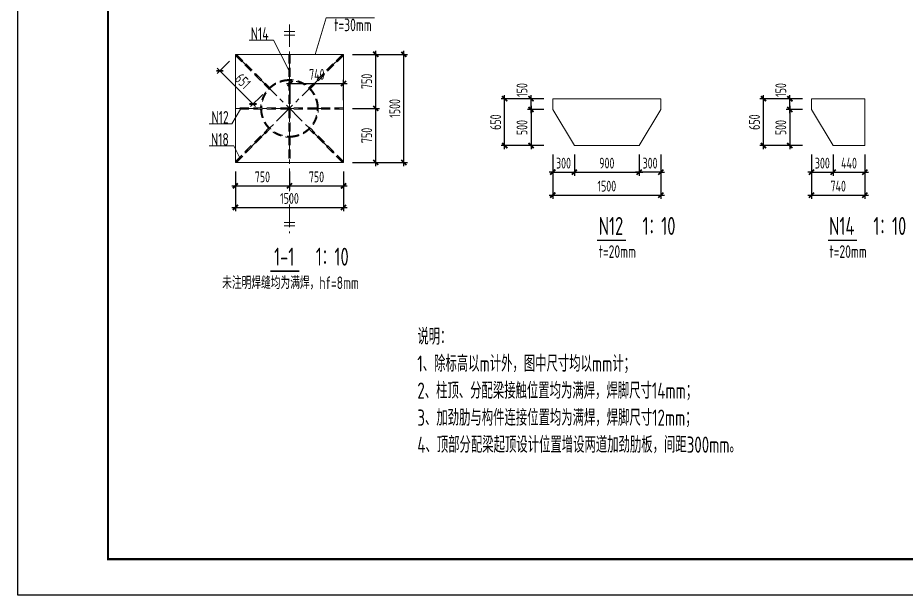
# Model space of a CAD drawing. Extents: x -2876908 to 633791, y -1383861 to 872234.
# Drawn here: x -579604 to -456389, y -432620 to -352479 of the extents above; entities that cross this region are included whole.
import ezdxf
from ezdxf.enums import TextEntityAlignment as Align

# ---------------------------------------------------------------- set-up
doc = ezdxf.new("R2010")
doc.units = 0
doc.header["$LTSCALE"] = 5
doc.header["$MEASUREMENT"] = 0
doc.linetypes.add('CENTER', pattern=[2, 1.25, -0.25, 0.25, -0.25])
doc.linetypes.add('DASHED', pattern=[0.75, 0.5, -0.25])
doc.layers.get('0').update_dxf_attribs({"linetype": 'CONTINUOUS', "lineweight": 25})
doc.layers.get('DEFPOINTS').update_dxf_attribs({"color": 35, "linetype": 'CONTINUOUS', "lineweight": 13})
for name, color, linetype, lineweight in [('1粗实线', 1, 'CONTINUOUS', 30), ('3中心线', 6, 'CENTER', 18), ('4虚线', 2, 'DASHED', 18), ('5标注', 3, 'CONTINUOUS', 15), ('6文本', 7, 'CONTINUOUS', 15), ('8轮廓线', 4, 'CONTINUOUS', 15), ('DIM', 3, 'CONTINUOUS', 0), ('HFZT', 5, 'CONTINUOUS', 15), ('THIN', 7, 'CONTINUOUS', 0)]:
    doc.layers.add(name, color=color, linetype=linetype, lineweight=lineweight)
doc.layers.add('M_Dim', color=3, linetype='CONTINUOUS')
doc.styles.add('TSSD_Dimension', font='tssdeng.shx', dxfattribs={"width": 0.7, "bigfont": 'hztxt.shx'})
doc.styles.add('TSSD_NORM', font='tssdeng.shx', dxfattribs={"width": 0.7, "bigfont": 'hztxt.shx'})
doc.dimstyles.new('TSSD_100_100', dxfattribs={"dimtxt": 300, "dimasz": 100, "dimexe": 100, "dimexo": 250, "dimgap": 100, "dimtad": 1, "dimdec": 0, "dimzin": 0, "dimdsep": 46, "dimtxsty": 'TSSD_Dimension', "dimblk": 'ARCHTICK', "dimblk1": 'ARCHTICK', "dimblk2": 'ARCHTICK', "dimcen": 0, "dimdle": 100, "dimclrt": 7, "dimadec": 0, "dimazin": 0, "dimtfac": 1, "dimtdec": 0, "dimtix": 1, "dimtmove": 2, "dimatfit": 3, "dimfxl": 1, "dimtolj": 1, "dimtzin": 0, "dimarcsym": 0})

# ---------------------------------------------------------------- blocks, each defined once
blk = doc.blocks.new('施工设计图框')
at = {"color": 7, "linetype": 'Continuous'}
blk.add_lwpolyline([(-395.5, -13.5), (-395.5, 283.5), (24.5, 283.5), (24.5, -13.5), (-395.5, -13.5)], dxfattribs=at)
at = {"layer": '1粗实线', "color": 7, "linetype": 'Continuous', "const_width": 0.6}
blk.add_lwpolyline([(-370.5, -3.5), (-370.5, 273.5), (14.5, 273.5), (14.5, -3.5), (-370.5, -3.5)], dxfattribs=at)
at = {"layer": 'HFZT', "color": 2, "style": 'TSSD_NORM', "width": 0.7}
for tag, height, p in [('比例尺', 2.5, (7.25, 17.5)), ('图名', 4, (-76.24, 0.75)), ('图号', 2.5, (-20.49, 3.5)), ('日期', 2.5, (7.25, 3.5))]:
    blk.add_attdef(tag, text='', height=height, dxfattribs=at).set_placement(p, align=Align.MIDDLE)
blk = doc.blocks.new('_ArchTick')
at = {"color": 0, "linetype": 'ByBlock', "const_width": 0.5}
blk.add_lwpolyline([(-0.71, -0.71), (0.71, 0.71)], dxfattribs=at)
blk = doc.blocks.new('*D338')
at = {"layer": 'DEFPOINTS', "color": 0, "transparency": 16777216}
for p in [(-549426, -372558), (-541926, -372558), (-541926, -375812)]:
    blk.add_point(p, dxfattribs=at)
at = {"layer": 'DIM', "color": 0, "lineweight": -2, "transparency": 16777216}
for p, q in [((-549426, -373808), (-549426, -376312)), ((-541926, -373808), (-541926, -376312)), ((-549926, -375812), (-541426, -375812))]:
    blk.add_line(p, q, dxfattribs=at)
at = {"layer": 'DIM', "color": 0, "lineweight": -2, "transparency": 16777216, "xscale": 500, "yscale": 500, "zscale": 500, "rotation": 180}
blk.add_blockref('_ArchTick', (-549426, -375812), dxfattribs=at)
at = {"layer": 'DIM', "color": 0, "lineweight": -2, "transparency": 16777216, "xscale": 500, "yscale": 500, "zscale": 500}
blk.add_blockref('_ArchTick', (-541926, -375812), dxfattribs=at)
at = {"layer": 'DIM', "color": 7, "transparency": 16777216, "insert": (-545676, -374562), "char_height": 1500, "attachment_point": 5, "style": 'TSSD_Dimension'}
blk.add_mtext('\\A1;750', dxfattribs=at)
blk = doc.blocks.new('*D339')
at = {"layer": 'DEFPOINTS', "color": 0, "transparency": 16777216}
for p in [(-541926, -372558), (-534426, -372558), (-534426, -375812)]:
    blk.add_point(p, dxfattribs=at)
at = {"layer": 'DIM', "color": 0, "lineweight": -2, "transparency": 16777216}
for p, q in [((-541926, -373808), (-541926, -376312)), ((-534426, -373808), (-534426, -376312)), ((-542426, -375812), (-533926, -375812))]:
    blk.add_line(p, q, dxfattribs=at)
at = {"layer": 'DIM', "color": 0, "lineweight": -2, "transparency": 16777216, "xscale": 500, "yscale": 500, "zscale": 500, "rotation": 180}
blk.add_blockref('_ArchTick', (-541926, -375812), dxfattribs=at)
at = {"layer": 'DIM', "color": 0, "lineweight": -2, "transparency": 16777216, "xscale": 500, "yscale": 500, "zscale": 500}
blk.add_blockref('_ArchTick', (-534426, -375812), dxfattribs=at)
at = {"layer": 'DIM', "color": 7, "transparency": 16777216, "insert": (-538176, -374562), "char_height": 1500, "attachment_point": 5, "style": 'TSSD_Dimension'}
blk.add_mtext('\\A1;750', dxfattribs=at)
blk = doc.blocks.new('*D340')
at = {"layer": 'DEFPOINTS', "color": 0, "transparency": 16777216}
for p in [(-549426, -372558), (-534426, -372558), (-534426, -378806)]:
    blk.add_point(p, dxfattribs=at)
at = {"layer": 'DIM', "color": 0, "lineweight": -2, "transparency": 16777216}
for p, q in [((-549426, -373808), (-549426, -379306)), ((-534426, -373808), (-534426, -379306)), ((-549926, -378806), (-533926, -378806))]:
    blk.add_line(p, q, dxfattribs=at)
at = {"layer": 'DIM', "color": 0, "lineweight": -2, "transparency": 16777216, "xscale": 500, "yscale": 500, "zscale": 500, "rotation": 180}
blk.add_blockref('_ArchTick', (-549426, -378806), dxfattribs=at)
at = {"layer": 'DIM', "color": 0, "lineweight": -2, "transparency": 16777216, "xscale": 500, "yscale": 500, "zscale": 500}
blk.add_blockref('_ArchTick', (-534426, -378806), dxfattribs=at)
at = {"layer": 'DIM', "color": 7, "transparency": 16777216, "insert": (-541926, -377556), "char_height": 1500, "attachment_point": 5, "style": 'TSSD_Dimension'}
blk.add_mtext('\\A1;1500', dxfattribs=at)
blk = doc.blocks.new('*D341')
at = {"layer": 'DEFPOINTS', "color": 0, "transparency": 16777216}
for p in [(-534426, -365058), (-529956, -365058), (-534426, -372558)]:
    blk.add_point(p, dxfattribs=at)
at = {"layer": 'DIM', "color": 0, "lineweight": -2, "transparency": 16777216}
for p, q in [((-529956, -373058), (-529956, -364558)), ((-533176, -365058), (-529456, -365058)), ((-533176, -372558), (-529456, -372558))]:
    blk.add_line(p, q, dxfattribs=at)
at = {"layer": 'DIM', "color": 0, "lineweight": -2, "transparency": 16777216, "xscale": 500, "yscale": 500, "zscale": 500}
for p, rotation in [((-529956, -365058), 90), ((-529956, -372558), 270)]:
    blk.add_blockref('_ArchTick', p, dxfattribs=dict(at, rotation=rotation))
at = {"layer": 'DIM', "color": 7, "transparency": 16777216, "insert": (-531206, -368808), "char_height": 1500, "attachment_point": 5, "rotation": 90, "style": 'TSSD_Dimension'}
blk.add_mtext('\\A1;750', dxfattribs=at)
blk = doc.blocks.new('*D342')
at = {"layer": 'DEFPOINTS', "color": 0, "transparency": 16777216}
for p in [(-534426, -357558), (-529956, -357558), (-534426, -365058)]:
    blk.add_point(p, dxfattribs=at)
at = {"layer": 'DIM', "color": 0, "lineweight": -2, "transparency": 16777216}
for p, q in [((-529956, -365558), (-529956, -357058)), ((-533176, -357558), (-529456, -357558)), ((-533176, -365058), (-529456, -365058))]:
    blk.add_line(p, q, dxfattribs=at)
at = {"layer": 'DIM', "color": 0, "lineweight": -2, "transparency": 16777216, "xscale": 500, "yscale": 500, "zscale": 500}
for p, rotation in [((-529956, -357558), 90), ((-529956, -365058), 270)]:
    blk.add_blockref('_ArchTick', p, dxfattribs=dict(at, rotation=rotation))
at = {"layer": 'DIM', "color": 7, "transparency": 16777216, "insert": (-531206, -361308), "char_height": 1500, "attachment_point": 5, "rotation": 90, "style": 'TSSD_Dimension'}
blk.add_mtext('\\A1;750', dxfattribs=at)
blk = doc.blocks.new('*D343')
at = {"layer": 'DEFPOINTS', "color": 0, "transparency": 16777216}
for p in [(-534426, -357558), (-526067, -357558), (-534426, -372558)]:
    blk.add_point(p, dxfattribs=at)
at = {"layer": 'DIM', "color": 0, "lineweight": -2, "transparency": 16777216}
for p, q in [((-526067, -373058), (-526067, -357058)), ((-533176, -357558), (-525567, -357558)), ((-533176, -372558), (-525567, -372558))]:
    blk.add_line(p, q, dxfattribs=at)
at = {"layer": 'DIM', "color": 0, "lineweight": -2, "transparency": 16777216, "xscale": 500, "yscale": 500, "zscale": 500}
for p, rotation in [((-526067, -357558), 90), ((-526067, -372558), 270)]:
    blk.add_blockref('_ArchTick', p, dxfattribs=dict(at, rotation=rotation))
at = {"layer": 'DIM', "color": 7, "transparency": 16777216, "insert": (-527317, -365058), "char_height": 1500, "attachment_point": 5, "rotation": 90, "style": 'TSSD_Dimension'}
blk.add_mtext('\\A1;1500', dxfattribs=at)
blk = doc.blocks.new('*D344')
at = {"layer": 'DEFPOINTS', "color": 0, "transparency": 16777216}
for p in [(-549355, -357628), (-544754, -362229), (-546975, -364450)]:
    blk.add_point(p, dxfattribs=at)
at = {"layer": 'DIM', "color": 0, "lineweight": -2, "transparency": 16777216}
for p, q in [((-550239, -358512), (-551930, -360203)), ((-551930, -359496), (-546622, -364804)), ((-545638, -363113), (-547329, -364804))]:
    blk.add_line(p, q, dxfattribs=at)
at = {"layer": 'DIM', "color": 0, "lineweight": -2, "transparency": 16777216, "xscale": 500, "yscale": 500, "zscale": 500}
for p, rotation in [((-551576, -359850), 134.9999999999993), ((-546975, -364450), 314.9999999999993)]:
    blk.add_blockref('_ArchTick', p, dxfattribs=dict(at, rotation=rotation))
at = {"layer": 'DIM', "color": 7, "transparency": 16777216, "insert": (-548392, -361266), "char_height": 1500, "attachment_point": 5, "rotation": 315, "style": 'TSSD_Dimension'}
blk.add_mtext('\\A1;651', dxfattribs=at)
blk = doc.blocks.new('*D345')
at = {"layer": 'DEFPOINTS', "color": 0, "transparency": 16777216}
for p in [(-508427, -363715), (-505417, -363715), (-505417, -365215)]:
    blk.add_point(p, dxfattribs=at)
at = {"layer": 'DIM', "color": 0, "lineweight": -2, "transparency": 16777216}
for p, q in [((-508427, -365715), (-508427, -363215)), ((-506667, -363715), (-508927, -363715)), ((-506667, -365215), (-508927, -365215))]:
    blk.add_line(p, q, dxfattribs=at)
at = {"layer": 'DIM', "color": 0, "lineweight": -2, "transparency": 16777216, "xscale": 500, "yscale": 500, "zscale": 500}
for p, rotation in [((-508427, -363715), 90), ((-508427, -365215), 270)]:
    blk.add_blockref('_ArchTick', p, dxfattribs=dict(at, rotation=rotation))
at = {"layer": 'DIM', "color": 7, "transparency": 16777216, "insert": (-509677, -362506), "char_height": 1500, "attachment_point": 5, "rotation": 90, "style": 'TSSD_Dimension'}
blk.add_mtext('\\A1;150', dxfattribs=at)
blk = doc.blocks.new('*D346')
at = {"layer": 'DEFPOINTS', "color": 0, "transparency": 16777216}
for p in [(-505417, -365215), (-508427, -370215), (-505417, -370215)]:
    blk.add_point(p, dxfattribs=at)
at = {"layer": 'DIM', "color": 0, "lineweight": -2, "transparency": 16777216}
for p, q in [((-506667, -365215), (-508927, -365215)), ((-508427, -364715), (-508427, -370715)), ((-506667, -370215), (-508927, -370215))]:
    blk.add_line(p, q, dxfattribs=at)
at = {"layer": 'DIM', "color": 0, "lineweight": -2, "transparency": 16777216, "xscale": 500, "yscale": 500, "zscale": 500}
for p, rotation in [((-508427, -365215), 90), ((-508427, -370215), 270)]:
    blk.add_blockref('_ArchTick', p, dxfattribs=dict(at, rotation=rotation))
at = {"layer": 'DIM', "color": 7, "transparency": 16777216, "insert": (-509677, -367715), "char_height": 1500, "attachment_point": 5, "rotation": 90, "style": 'TSSD_Dimension'}
blk.add_mtext('\\A1;500', dxfattribs=at)
blk = doc.blocks.new('*D347')
at = {"layer": 'DEFPOINTS', "color": 0, "transparency": 16777216}
for p in [(-505417, -370215), (-502417, -370215), (-502417, -373904)]:
    blk.add_point(p, dxfattribs=at)
at = {"layer": 'DIM', "color": 0, "lineweight": -2, "transparency": 16777216}
for p, q in [((-505417, -371465), (-505417, -374404)), ((-502417, -371465), (-502417, -374404)), ((-505417, -373904), (-505917, -373904)), ((-505417, -373904), (-502417, -373904)), ((-502417, -373904), (-501917, -373904))]:
    blk.add_line(p, q, dxfattribs=at)
at = {"layer": 'DIM', "color": 0, "lineweight": -2, "transparency": 16777216, "xscale": 500, "yscale": 500, "zscale": 500}
blk.add_blockref('_ArchTick', (-505417, -373904), dxfattribs=at)
at = {"layer": 'DIM', "color": 0, "lineweight": -2, "transparency": 16777216, "xscale": 500, "yscale": 500, "zscale": 500, "rotation": 180}
blk.add_blockref('_ArchTick', (-502417, -373904), dxfattribs=at)
at = {"layer": 'DIM', "color": 7, "transparency": 16777216, "insert": (-503917, -372654), "char_height": 1500, "attachment_point": 5, "style": 'TSSD_Dimension'}
blk.add_mtext('\\A1;300', dxfattribs=at)
blk = doc.blocks.new('*D348')
at = {"layer": 'DEFPOINTS', "color": 0, "transparency": 16777216}
for p in [(-502417, -370215), (-493417, -370215), (-493417, -373904)]:
    blk.add_point(p, dxfattribs=at)
at = {"layer": 'DIM', "color": 0, "lineweight": -2, "transparency": 16777216}
for p, q in [((-502417, -371465), (-502417, -374404)), ((-493417, -371465), (-493417, -374404)), ((-502917, -373904), (-492917, -373904))]:
    blk.add_line(p, q, dxfattribs=at)
at = {"layer": 'DIM', "color": 0, "lineweight": -2, "transparency": 16777216, "xscale": 500, "yscale": 500, "zscale": 500, "rotation": 180}
blk.add_blockref('_ArchTick', (-502417, -373904), dxfattribs=at)
at = {"layer": 'DIM', "color": 0, "lineweight": -2, "transparency": 16777216, "xscale": 500, "yscale": 500, "zscale": 500}
blk.add_blockref('_ArchTick', (-493417, -373904), dxfattribs=at)
at = {"layer": 'DIM', "color": 7, "transparency": 16777216, "insert": (-497917, -372654), "char_height": 1500, "attachment_point": 5, "style": 'TSSD_Dimension'}
blk.add_mtext('\\A1;900', dxfattribs=at)
blk = doc.blocks.new('*D349')
at = {"layer": 'DEFPOINTS', "color": 0, "transparency": 16777216}
for p in [(-493417, -370215), (-490417, -370215), (-493417, -373904)]:
    blk.add_point(p, dxfattribs=at)
at = {"layer": 'DIM', "color": 0, "lineweight": -2, "transparency": 16777216}
for p, q in [((-493417, -371465), (-493417, -374404)), ((-490417, -371465), (-490417, -374404)), ((-493417, -373904), (-493917, -373904)), ((-490417, -373904), (-493417, -373904)), ((-490417, -373904), (-489917, -373904))]:
    blk.add_line(p, q, dxfattribs=at)
at = {"layer": 'DIM', "color": 0, "lineweight": -2, "transparency": 16777216, "xscale": 500, "yscale": 500, "zscale": 500}
blk.add_blockref('_ArchTick', (-493417, -373904), dxfattribs=at)
at = {"layer": 'DIM', "color": 0, "lineweight": -2, "transparency": 16777216, "xscale": 500, "yscale": 500, "zscale": 500, "rotation": 180}
blk.add_blockref('_ArchTick', (-490417, -373904), dxfattribs=at)
at = {"layer": 'DIM', "color": 7, "transparency": 16777216, "insert": (-491917, -372654), "char_height": 1500, "attachment_point": 5, "style": 'TSSD_Dimension'}
blk.add_mtext('\\A1;300', dxfattribs=at)
blk = doc.blocks.new('*D350')
at = {"layer": 'DEFPOINTS', "color": 0, "transparency": 16777216}
for p in [(-505417, -370215), (-490417, -370215), (-490417, -377095)]:
    blk.add_point(p, dxfattribs=at)
at = {"layer": 'DIM', "color": 0, "lineweight": -2, "transparency": 16777216}
for p, q in [((-505417, -371465), (-505417, -377595)), ((-490417, -371465), (-490417, -377595)), ((-505917, -377095), (-489917, -377095))]:
    blk.add_line(p, q, dxfattribs=at)
at = {"layer": 'DIM', "color": 0, "lineweight": -2, "transparency": 16777216, "xscale": 500, "yscale": 500, "zscale": 500, "rotation": 180}
blk.add_blockref('_ArchTick', (-505417, -377095), dxfattribs=at)
at = {"layer": 'DIM', "color": 0, "lineweight": -2, "transparency": 16777216, "xscale": 500, "yscale": 500, "zscale": 500}
blk.add_blockref('_ArchTick', (-490417, -377095), dxfattribs=at)
at = {"layer": 'DIM', "color": 7, "transparency": 16777216, "insert": (-497917, -375845), "char_height": 1500, "attachment_point": 5, "style": 'TSSD_Dimension'}
blk.add_mtext('\\A1;1500', dxfattribs=at)
blk = doc.blocks.new('*D351')
at = {"layer": 'DEFPOINTS', "color": 0, "transparency": 16777216}
for p in [(-534426, -361592), (-541826, -365158), (-534426, -365158)]:
    blk.add_point(p, dxfattribs=at)
at = {"layer": 'DIM', "color": 0, "lineweight": -2, "transparency": 16777216}
for p, q in [((-542326, -361592), (-533926, -361592)), ((-541826, -363908), (-541826, -361092)), ((-534426, -363908), (-534426, -361092))]:
    blk.add_line(p, q, dxfattribs=at)
at = {"layer": 'DIM', "color": 0, "lineweight": -2, "transparency": 16777216, "xscale": 500, "yscale": 500, "zscale": 500, "rotation": 180}
blk.add_blockref('_ArchTick', (-541826, -361592), dxfattribs=at)
at = {"layer": 'DIM', "color": 0, "lineweight": -2, "transparency": 16777216, "xscale": 500, "yscale": 500, "zscale": 500}
blk.add_blockref('_ArchTick', (-534426, -361592), dxfattribs=at)
at = {"layer": 'DIM', "color": 7, "transparency": 16777216, "insert": (-538126, -360342), "char_height": 1500, "attachment_point": 5, "style": 'TSSD_Dimension'}
blk.add_mtext('\\A1;740', dxfattribs=at)
blk = doc.blocks.new('*D352')
at = {"layer": 'DEFPOINTS', "color": 0, "transparency": 16777216}
for p in [(-472532, -363715), (-469523, -363715), (-469523, -365215)]:
    blk.add_point(p, dxfattribs=at)
at = {"layer": 'DIM', "color": 0, "lineweight": -2, "transparency": 16777216}
for p, q in [((-472532, -365715), (-472532, -363215)), ((-470773, -363715), (-473032, -363715)), ((-470773, -365215), (-473032, -365215))]:
    blk.add_line(p, q, dxfattribs=at)
at = {"layer": 'DIM', "color": 0, "lineweight": -2, "transparency": 16777216, "xscale": 500, "yscale": 500, "zscale": 500}
for p, rotation in [((-472532, -363715), 90), ((-472532, -365215), 270)]:
    blk.add_blockref('_ArchTick', p, dxfattribs=dict(at, rotation=rotation))
at = {"layer": 'DIM', "color": 7, "transparency": 16777216, "insert": (-473782, -362506), "char_height": 1500, "attachment_point": 5, "rotation": 90, "style": 'TSSD_Dimension'}
blk.add_mtext('\\A1;150', dxfattribs=at)
blk = doc.blocks.new('*D353')
at = {"layer": 'DEFPOINTS', "color": 0, "transparency": 16777216}
for p in [(-469523, -365215), (-472532, -370215), (-469523, -370215)]:
    blk.add_point(p, dxfattribs=at)
at = {"layer": 'DIM', "color": 0, "lineweight": -2, "transparency": 16777216}
for p, q in [((-470773, -365215), (-473032, -365215)), ((-472532, -364715), (-472532, -370715)), ((-470773, -370215), (-473032, -370215))]:
    blk.add_line(p, q, dxfattribs=at)
at = {"layer": 'DIM', "color": 0, "lineweight": -2, "transparency": 16777216, "xscale": 500, "yscale": 500, "zscale": 500}
for p, rotation in [((-472532, -365215), 90), ((-472532, -370215), 270)]:
    blk.add_blockref('_ArchTick', p, dxfattribs=dict(at, rotation=rotation))
at = {"layer": 'DIM', "color": 7, "transparency": 16777216, "insert": (-473782, -367715), "char_height": 1500, "attachment_point": 5, "rotation": 90, "style": 'TSSD_Dimension'}
blk.add_mtext('\\A1;500', dxfattribs=at)
blk = doc.blocks.new('*D354')
at = {"layer": 'DEFPOINTS', "color": 0, "transparency": 16777216}
for p in [(-469523, -370215), (-466523, -370215), (-466523, -373904)]:
    blk.add_point(p, dxfattribs=at)
at = {"layer": 'DIM', "color": 0, "lineweight": -2, "transparency": 16777216}
for p, q in [((-469523, -371465), (-469523, -374404)), ((-466523, -371465), (-466523, -374404)), ((-469523, -373904), (-470023, -373904)), ((-469523, -373904), (-466523, -373904)), ((-466523, -373904), (-466023, -373904))]:
    blk.add_line(p, q, dxfattribs=at)
at = {"layer": 'DIM', "color": 0, "lineweight": -2, "transparency": 16777216, "xscale": 500, "yscale": 500, "zscale": 500}
blk.add_blockref('_ArchTick', (-469523, -373904), dxfattribs=at)
at = {"layer": 'DIM', "color": 0, "lineweight": -2, "transparency": 16777216, "xscale": 500, "yscale": 500, "zscale": 500, "rotation": 180}
blk.add_blockref('_ArchTick', (-466523, -373904), dxfattribs=at)
at = {"layer": 'DIM', "color": 7, "transparency": 16777216, "insert": (-468023, -372654), "char_height": 1500, "attachment_point": 5, "style": 'TSSD_Dimension'}
blk.add_mtext('\\A1;300', dxfattribs=at)
blk = doc.blocks.new('*D355')
at = {"layer": 'DEFPOINTS', "color": 0, "transparency": 16777216}
for p in [(-466523, -370215), (-462123, -370215), (-462123, -373904)]:
    blk.add_point(p, dxfattribs=at)
at = {"layer": 'DIM', "color": 0, "lineweight": -2, "transparency": 16777216}
for p, q in [((-466523, -371465), (-466523, -374404)), ((-462123, -371465), (-462123, -374404)), ((-467023, -373904), (-461623, -373904))]:
    blk.add_line(p, q, dxfattribs=at)
at = {"layer": 'DIM', "color": 0, "lineweight": -2, "transparency": 16777216, "xscale": 500, "yscale": 500, "zscale": 500, "rotation": 180}
blk.add_blockref('_ArchTick', (-466523, -373904), dxfattribs=at)
at = {"layer": 'DIM', "color": 0, "lineweight": -2, "transparency": 16777216, "xscale": 500, "yscale": 500, "zscale": 500}
blk.add_blockref('_ArchTick', (-462123, -373904), dxfattribs=at)
at = {"layer": 'DIM', "color": 7, "transparency": 16777216, "insert": (-464323, -372654), "char_height": 1500, "attachment_point": 5, "style": 'TSSD_Dimension'}
blk.add_mtext('\\A1;440', dxfattribs=at)
blk = doc.blocks.new('*D356')
at = {"layer": 'DEFPOINTS', "color": 0, "transparency": 16777216}
for p in [(-469523, -370215), (-462123, -370215), (-462123, -377095)]:
    blk.add_point(p, dxfattribs=at)
at = {"layer": 'DIM', "color": 0, "lineweight": -2, "transparency": 16777216}
for p, q in [((-469523, -371465), (-469523, -377595)), ((-462123, -371465), (-462123, -377595)), ((-470023, -377095), (-461623, -377095))]:
    blk.add_line(p, q, dxfattribs=at)
at = {"layer": 'DIM', "color": 0, "lineweight": -2, "transparency": 16777216, "xscale": 500, "yscale": 500, "zscale": 500, "rotation": 180}
blk.add_blockref('_ArchTick', (-469523, -377095), dxfattribs=at)
at = {"layer": 'DIM', "color": 0, "lineweight": -2, "transparency": 16777216, "xscale": 500, "yscale": 500, "zscale": 500}
blk.add_blockref('_ArchTick', (-462123, -377095), dxfattribs=at)
at = {"layer": 'DIM', "color": 7, "transparency": 16777216, "insert": (-465823, -375845), "char_height": 1500, "attachment_point": 5, "style": 'TSSD_Dimension'}
blk.add_mtext('\\A1;740', dxfattribs=at)
blk = doc.blocks.new('*D362')
at = {"layer": 'DEFPOINTS', "color": 0, "transparency": 16777216}
for p in [(-512080, -363715), (-506667, -363715), (-506667, -370215)]:
    blk.add_point(p, dxfattribs=at)
at = {"layer": 'DIM', "color": 0, "lineweight": -2, "transparency": 16777216}
for p, q in [((-512080, -370715), (-512080, -363215)), ((-507917, -363715), (-512580, -363715)), ((-507917, -370215), (-512580, -370215))]:
    blk.add_line(p, q, dxfattribs=at)
at = {"layer": 'DIM', "color": 0, "lineweight": -2, "transparency": 16777216, "xscale": 500, "yscale": 500, "zscale": 500}
for p, rotation in [((-512080, -363715), 90), ((-512080, -370215), 270)]:
    blk.add_blockref('_ArchTick', p, dxfattribs=dict(at, rotation=rotation))
at = {"layer": 'DIM', "color": 7, "transparency": 16777216, "insert": (-513330, -366965), "char_height": 1500, "attachment_point": 5, "rotation": 90, "style": 'TSSD_Dimension'}
blk.add_mtext('\\A1;650', dxfattribs=at)
blk = doc.blocks.new('*D363')
at = {"layer": 'DEFPOINTS', "color": 0, "transparency": 16777216}
for p in [(-476185, -363715), (-470773, -363715), (-470773, -370215)]:
    blk.add_point(p, dxfattribs=at)
at = {"layer": 'DIM', "color": 0, "lineweight": -2, "transparency": 16777216}
for p, q in [((-476185, -370715), (-476185, -363215)), ((-472023, -363715), (-476685, -363715)), ((-472023, -370215), (-476685, -370215))]:
    blk.add_line(p, q, dxfattribs=at)
at = {"layer": 'DIM', "color": 0, "lineweight": -2, "transparency": 16777216, "xscale": 500, "yscale": 500, "zscale": 500}
for p, rotation in [((-476185, -363715), 90), ((-476185, -370215), 270)]:
    blk.add_blockref('_ArchTick', p, dxfattribs=dict(at, rotation=rotation))
at = {"layer": 'DIM', "color": 7, "transparency": 16777216, "insert": (-477435, -366965), "char_height": 1500, "attachment_point": 5, "rotation": 90, "style": 'TSSD_Dimension'}
blk.add_mtext('\\A1;650', dxfattribs=at)

msp = doc.modelspace()

# ---------------------------------------------------------------- linework, layer by layer
at = {"layer": '3中心线', "ltscale": 500}
for p, q in [((-541925.613, -353397.165), (-541925.613, -382373.38)), ((-549425.613, -357557.68), (-534425.613, -372557.68)), ((-534425.613, -357557.68), (-549425.613, -372557.68)), ((-541925.613, -357557.68), (-541925.613, -372557.68)), ((-549425.613, -365057.68), (-534425.613, -365057.68))]:
    msp.add_line(p, q, dxfattribs=at)
at = {"layer": '4虚线', "ltscale": 500}
for p, q in [((-549425.613, -357699.102), (-544823.867, -362300.848)), ((-549284.192, -357557.68), (-544682.446, -362159.427)), ((-542025.613, -357557.68), (-542025.613, -364957.68)), ((-541825.613, -357557.68), (-541825.613, -364957.68)), ((-534567.035, -357557.68), (-539168.781, -362159.427)), ((-534425.613, -357699.102), (-539027.36, -362300.848)), ((-534425.613, -364957.68), (-549425.613, -364957.68)), ((-534425.613, -365157.68), (-549425.613, -365157.68)), ((-542025.613, -365157.68), (-542025.613, -372557.68)), ((-541825.613, -365157.68), (-541825.613, -372557.68)), ((-549425.613, -372416.259), (-544823.867, -367814.513)), ((-549284.192, -372557.68), (-544682.446, -367955.934)), ((-534567.035, -372557.68), (-539168.781, -367955.934)), ((-534425.613, -372416.259), (-539027.36, -367814.513))]:
    msp.add_line(p, q, dxfattribs=at)
for radius, start, end in [(4000, 91.43254374, 178.56745626), (3860, 91.4845127, 178.51548729), (4000, 1.43254374, 88.56745626), (3860, 1.48451271, 88.5154873), (4000, 181.43254374, 268.56745626), (3860, 181.48451271, 268.5154873), (4000, 271.43254373, 358.56745626), (3860, 271.4845127, 358.51548729)]:
    msp.add_arc((-541925.613, -365057.68), radius, start, end, dxfattribs=at)
at = {"layer": '5标注'}
for p, q in [((-536843.468, -352498.521), (-538361.681, -357557.68)), ((-536843.468, -352498.521), (-530132.438, -352498.521)), ((-544132.644, -355590.887), (-547519.986, -355590.887)), ((-544132.644, -355590.887), (-542025.613, -359759.294)), ((-549284.192, -357557.68), (-549425.613, -357699.102)), ((-549919.275, -367207.373), (-548710.566, -365157.68)), ((-549919.275, -367207.373), (-553054.179, -367207.373)), ((-549649.887, -370272.741), (-553037.229, -370272.741)), ((-549649.887, -370272.741), (-548854.881, -371845.527))]:
    msp.add_line(p, q, dxfattribs=at)
at = {"layer": '8轮廓线'}
for p, q in [((-549425.613, -357557.68), (-534425.613, -357557.68)), ((-549425.613, -357557.68), (-549425.613, -372557.68)), ((-534425.613, -357557.68), (-534425.613, -372557.68)), ((-505417.338, -363715.209), (-505417.338, -365215.209)), ((-505417.338, -363715.209), (-490417.338, -363715.209)), ((-490417.338, -363715.209), (-490417.338, -365215.209)), ((-469522.597, -363715.209), (-469522.597, -365215.209)), ((-469522.597, -363715.209), (-462122.597, -363715.209)), ((-462122.597, -363715.209), (-462122.597, -370215.209)), ((-505417.338, -365215.209), (-502417.338, -370215.209)), ((-490417.338, -365215.209), (-493417.338, -370215.209)), ((-469522.597, -365215.209), (-466522.597, -370215.209)), ((-502417.338, -370215.209), (-493417.338, -370215.209)), ((-466522.597, -370215.209), (-462122.597, -370215.209)), ((-549425.613, -372557.68), (-534425.613, -372557.68))]:
    msp.add_line(p, q, dxfattribs=at)
at = {"layer": 'M_Dim'}
for points in [[(-499252.203, -383378.113, 200, 200, 0), (-495230.305, -383378.113, 200, 200, 0)], [(-467242.969, -383378.113, 200, 200, 0), (-463221.07, -383378.113, 200, 200, 0)], [(-544566.223, -387641.231, 200, 200, 0), (-540544.324, -387641.231, 200, 200, 0)]]:
    msp.add_lwpolyline(points, format="xyseb", dxfattribs=at)
at = {"layer": 'THIN'}
for p, q in [((-541175.613, -354397.165), (-542675.613, -354397.165)), ((-541175.613, -354897.165), (-542675.613, -354897.165)), ((-541175.613, -380873.38), (-542675.613, -380873.38)), ((-541175.613, -381373.38), (-542675.613, -381373.38))]:
    msp.add_line(p, q, dxfattribs=at)

# ---------------------------------------------------------------- block references
at = {"xscale": 500, "yscale": 500, "zscale": 500}
msp.add_blockref('施工设计图框', (-381851.363, -425870.02), dxfattribs=at)

# ---------------------------------------------------------------- texts
at = {"layer": '5标注', "color": 7, "style": 'TSSD_NORM', "width": 0.7}
for s, p in [('t=30mm', (-533123.744, -353469.05)), ('t=20mm', (-496458.539, -384926.23)), ('t=20mm', (-464449.304, -384926.23)), ('未注明焊缝均为满焊，hf=8mm', (-541772.558, -389189.348))]:
    msp.add_text(s, height=1750, dxfattribs=at).set_placement(p, align=Align.MIDDLE)
at = {"layer": '5标注', "color": 7, "char_height": 1750, "attachment_point": 9, "style": 'TSSD_NORM'}
for s, insert in [('N14', (-544820.885, -355558.387)), ('N12', (-550355.078, -367174.873)), ('N18', (-550338.128, -370240.241))]:
    msp.add_mtext(s, dxfattribs=dict(at, insert=insert))
at = {"layer": '6文本', "style": 'TSSD_NORM', "width": 0.7}
for s, p in [('N12', (-497338.124, -381374.908)), ('1：10', (-490674.433, -381374.908)), ('N14', (-465328.89, -381374.908)), ('1：10', (-458665.199, -381374.908)), ('1-1', (-542652.144, -385638.025)), ('1：10', (-535988.453, -385638.025))]:
    msp.add_text(s, height=2500, dxfattribs=at).set_placement(p, align=Align.MIDDLE)
at = {"layer": '6文本', "insert": (-524189.657, -395594.602), "char_height": 2250, "width": 195290.43481, "attachment_point": 1, "style": 'TSSD_NORM'}
msp.add_mtext('说明：\\P1、除标高以m计外，图中尺寸均以mm计；\\P2、柱顶、分配梁接触位置均为满焊，焊脚尺寸14mm；\\P3、加劲肋与构件连接位置均为满焊，焊脚尺寸12mm；\\P{\\C1;4、顶部分配梁起顶设计位置增设两道加劲肋板，间距300mm。}', dxfattribs=at)

# ---------------------------------------------------------------- dimensions: what is measured, and where the dimension line sits
at = {"layer": 'DIM'}
for base, p1, p2, angle, picture, middle in [((-529956.396, -357557.68), (-534425.613, -365057.68), (-534425.613, -357557.68), 90, '*D342', (-531206.396, -361307.68)), ((-526066.54, -357557.68), (-534425.613, -372557.68), (-534425.613, -357557.68), 90, '*D343', (-527316.54, -365057.68)), ((-512079.563, -363715.209), (-506667.338, -370215.209), (-506667.338, -363715.209), 90, '*D362', (-513329.563, -366965.209)), ((-476184.823, -363715.209), (-470772.597, -370215.209), (-470772.597, -363715.209), 90, '*D363', (-477434.823, -366965.209)), ((-529956.396, -365057.68), (-534425.613, -372557.68), (-534425.613, -365057.68), 90, '*D341', (-531206.396, -368807.68)), ((-508426.994, -370215.209), (-505417.338, -365215.209), (-505417.338, -370215.209), 90, '*D346', (-509676.994, -367715.209)), ((-472532.253, -370215.209), (-469522.597, -365215.209), (-469522.597, -370215.209), 90, '*D353', (-473782.253, -367715.209)), ((-493417.338, -373903.983), (-490417.338, -370215.209), (-493417.338, -370215.209), 180, '*D349', (-491917.338, -372653.983))]:
    dim = msp.add_linear_dim(base=base, p1=p1, p2=p2, angle=angle, dimstyle='TSSD_100_100', override={"dimtxt": 1500, "dimasz": 500, "dimexe": 500, "dimexo": 1250, "dimgap": 500, "dimlfac": 0.1, "dimdle": 500}, dxfattribs=at)
    dim.commit()
    dim.dimension.update_dxf_attribs({"geometry": picture, "text_midpoint": middle})
dim = msp.add_aligned_dim(p1=(-549354.903, -357628.391), p2=(-544754.04, -362229.253), distance=-3141.235, dimstyle='TSSD_100_100', override={"dimtxt": 1500, "dimasz": 500, "dimexe": 500, "dimexo": 1250, "dimgap": 500, "dimlfac": 0.1, "dimdle": 500}, dxfattribs=at)
dim.commit()
dim.dimension.update_dxf_attribs({"geometry": '*D344', "text_midpoint": (-548391.776, -361266.127)})
for base, p1, p2, picture, middle in [((-534425.613, -361592.315), (-541825.613, -365157.68), (-534425.613, -365157.68), '*D351', (-538125.613, -360342.315)), ((-502417.338, -373903.983), (-505417.338, -370215.209), (-502417.338, -370215.209), '*D347', (-503917.338, -372653.983)), ((-490417.338, -377094.517), (-505417.338, -370215.209), (-490417.338, -370215.209), '*D350', (-497917.338, -375844.517)), ((-493417.338, -373903.983), (-502417.338, -370215.209), (-493417.338, -370215.209), '*D348', (-497917.338, -372653.983)), ((-466522.597, -373903.983), (-469522.597, -370215.209), (-466522.597, -370215.209), '*D354', (-468022.597, -372653.983)), ((-462122.597, -377094.517), (-469522.597, -370215.209), (-462122.597, -370215.209), '*D356', (-465822.597, -375844.517)), ((-462122.597, -373903.983), (-466522.597, -370215.209), (-462122.597, -370215.209), '*D355', (-464322.597, -372653.983)), ((-541925.613, -375812.154), (-549425.613, -372557.68), (-541925.613, -372557.68), '*D338', (-545675.613, -374562.154)), ((-534425.613, -378806.151), (-549425.613, -372557.68), (-534425.613, -372557.68), '*D340', (-541925.613, -377556.151)), ((-534425.613, -375812.154), (-541925.613, -372557.68), (-534425.613, -372557.68), '*D339', (-538175.613, -374562.154))]:
    dim = msp.add_linear_dim(base=base, p1=p1, p2=p2, dimstyle='TSSD_100_100', override={"dimtxt": 1500, "dimasz": 500, "dimexe": 500, "dimexo": 1250, "dimgap": 500, "dimlfac": 0.1, "dimdle": 500}, dxfattribs=at)
    dim.commit()
    dim.dimension.update_dxf_attribs({"geometry": picture, "text_midpoint": middle})
for base, p1, p2, picture, middle in [((-508426.994, -363715.209), (-505417.338, -365215.209), (-505417.338, -363715.209), '*D345', (-509676.994, -362505.594)), ((-472532.253, -363715.209), (-469522.597, -365215.209), (-469522.597, -363715.209), '*D352', (-473782.253, -362505.594))]:
    dim = msp.add_linear_dim(base=base, p1=p1, p2=p2, angle=90, dimstyle='TSSD_100_100', override={"dimtxt": 1500, "dimasz": 500, "dimexe": 500, "dimexo": 1250, "dimgap": 500, "dimlfac": 0.1, "dimdle": 500}, dxfattribs=at)
    dim.commit()
    dim.dimension.update_dxf_attribs({"geometry": picture, "text_midpoint": middle, "dimtype": 160})

doc.saveas('drawing.dxf')
